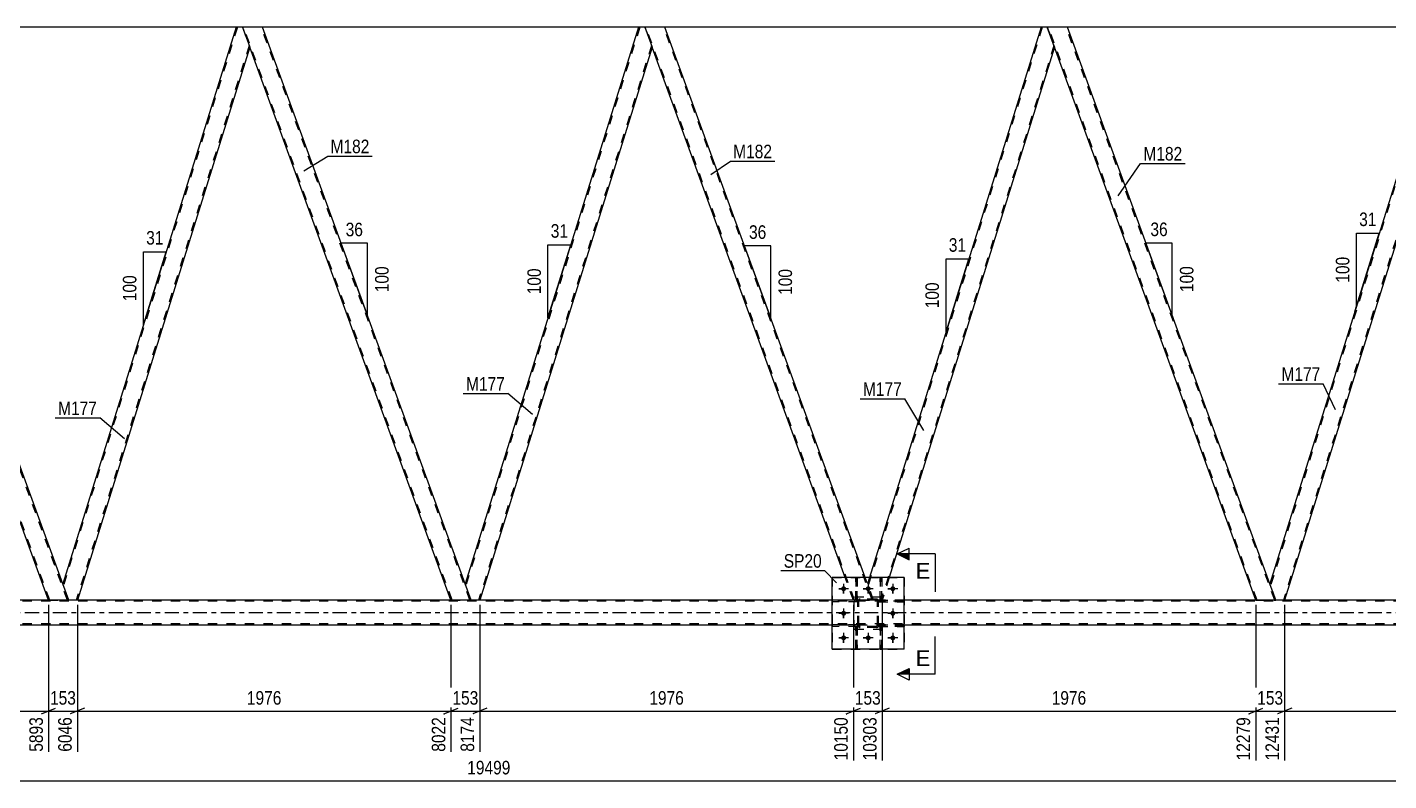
# Model space of a CAD drawing. Header units: millimetres. Extents: x 0 to 841, y 0 to 594.
# Drawn here: x 318.7 to 606.8, y 297.2 to 456.6 of the extents above; entities that cross this region are included whole.
import ezdxf

# ---------------------------------------------------------------- set-up
doc = ezdxf.new("R2010")
doc.units = ezdxf.units.MM
doc.linetypes.add('DXK_LINE_DOT2', pattern=[3.9198, 1.9599, -1.9599])
doc.linetypes.add('DXK_LINE_DOT3', pattern=[5.9187, 2.979, -0.9799, 0.9799, -0.9799])
doc.styles.add('Arial', font='ARIAL.TTF', dxfattribs={"height": 0.2})
doc.styles.add('Arial Narrow', font='ARIALN.TTF', dxfattribs={"height": 0.2})

# ---------------------------------------------------------------- blocks, each defined once
blk = doc.blocks.new('Part-814748436-3124 - 3014')
at = {"color": 2, "linetype": 'Continuous'}
for p, q in [((368.49, 456.64), (364.24, 456.64)), ((411.35, 338.89), (368.49, 456.64)), ((408.36, 335.42), (365.78, 452.39))]:
    blk.add_line(p, q, dxfattribs=at)
at = {"color": 7, "linetype": 'DXK_LINE_DOT2'}
for p, q in [((364.24, 456.64), (365.78, 452.39)), ((408.61, 335.42), (364.49, 456.64)), ((412.36, 335.42), (368.24, 456.64)), ((412.61, 335.42), (411.35, 338.89)), ((408.36, 335.42), (412.61, 335.42))]:
    blk.add_line(p, q, dxfattribs=at)
blk = doc.blocks.new('Part-814748436-3119 - 3014')
at = {"color": 2, "linetype": 'Continuous'}
for p, q in [((362.92, 456.64), (326.22, 338.89)), ((364.24, 456.64), (362.92, 456.64)), ((364.24, 456.64), (365.78, 452.39)), ((365.78, 452.39), (329.32, 335.42)), ((327.48, 335.42), (326.22, 338.89))]:
    blk.add_line(p, q, dxfattribs=at)
at = {"color": 7, "linetype": 'DXK_LINE_DOT2'}
for p, q in [((363.17, 456.64), (326.35, 338.52)), ((365.65, 452.76), (329.07, 335.42)), ((329.32, 335.42), (327.48, 335.42))]:
    blk.add_line(p, q, dxfattribs=at)
blk = doc.blocks.new('Part-814748436-3330 - 3014')
at = {"color": 7, "linetype": 'DXK_LINE_DOT2'}
for p, q in [((504.23, 330.2), (498.83, 330.2)), ((498.83, 330.2), (498.83, 329.88)), ((498.83, 329.88), (504.23, 329.88)), ((499.43, 329.88), (499.43, 330.2)), ((504.23, 329.88), (504.23, 330.2))]:
    blk.add_line(p, q, dxfattribs=at)
blk = doc.blocks.new('Part-814748436-3360 - 3014')
at = {"color": 7, "linetype": 'DXK_LINE_DOT2'}
for p, q in [((494.43, 330.2), (489.03, 330.2)), ((489.03, 330.2), (489.03, 329.88)), ((494.43, 329.88), (489.03, 329.88)), ((493.83, 329.88), (493.83, 330.2)), ((494.43, 329.88), (494.43, 330.2))]:
    blk.add_line(p, q, dxfattribs=at)
blk = doc.blocks.new('Part-814748436-3370 - 3014')
at = {"color": 2, "linetype": 'Continuous'}
for p, q in [((453.63, 456.64), (449.37, 456.64)), ((495.99, 340.24), (453.63, 456.64)), ((491.74, 340.24), (450.92, 452.39))]:
    blk.add_line(p, q, dxfattribs=at)
at = {"color": 7, "linetype": 'DXK_LINE_DOT2'}
for p, q in [((449.37, 456.64), (450.92, 452.39)), ((493.75, 335.42), (449.63, 456.64)), ((497.49, 335.42), (453.37, 456.64)), ((493.49, 335.42), (491.74, 340.24)), ((497.75, 335.42), (495.99, 340.24)), ((497.75, 335.42), (493.49, 335.42))]:
    blk.add_line(p, q, dxfattribs=at)
blk = doc.blocks.new('Part-814748436-3262 - 3014')
at = {"color": 7, "linetype": 'DXK_LINE_DOT2'}
for p, q in [((493.98, 325.04), (493.98, 329.87)), ((493.98, 329.87), (494.3, 329.87)), ((493.98, 329.27), (494.3, 329.27)), ((494.3, 329.87), (494.3, 325.04)), ((494.3, 325.04), (493.98, 325.04))]:
    blk.add_line(p, q, dxfattribs=at)
blk = doc.blocks.new('Part-814748436-3454 - 3014')
at = {"color": 7, "linetype": 'DXK_LINE_DOT2'}
for p, q in [((498.83, 335.08), (498.83, 335.4)), ((498.83, 335.4), (504.23, 335.4)), ((504.23, 335.08), (498.83, 335.08)), ((499.43, 335.08), (499.43, 335.4)), ((504.23, 335.4), (504.23, 335.08))]:
    blk.add_line(p, q, dxfattribs=at)
blk = doc.blocks.new('Part-814748436-3392 - 3014')
at = {"color": 7, "linetype": 'DXK_LINE_DOT2'}
for p, q in [((494.43, 335.16), (494.47, 335.34)), ((494.47, 335.34), (494.43, 335.16)), ((494.43, 330.12), (494.43, 335.16)), ((494.67, 335.16), (494.69, 335.25)), ((494.67, 330.12), (494.67, 335.16)), ((494.69, 335.25), (494.74, 335.33)), ((494.73, 335.6), (494.91, 335.64)), ((494.91, 335.64), (494.73, 335.6)), ((494.74, 335.33), (494.82, 335.38)), ((494.82, 335.38), (494.91, 335.4)), ((498.35, 335.64), (494.91, 335.64)), ((494.91, 335.4), (498.35, 335.4)), ((498.35, 335.64), (498.53, 335.6)), ((498.53, 335.6), (498.35, 335.64)), ((498.35, 335.4), (498.44, 335.38)), ((498.44, 335.38), (498.52, 335.33)), ((498.52, 335.33), (498.57, 335.25)), ((498.57, 335.25), (498.59, 335.16)), ((498.59, 330.12), (498.59, 335.16)), ((498.79, 335.34), (498.83, 335.16)), ((498.83, 335.16), (498.79, 335.34)), ((498.83, 330.12), (498.83, 335.16)), ((494.47, 329.93), (494.43, 330.12)), ((494.43, 330.12), (494.47, 329.93)), ((494.69, 330.03), (494.67, 330.12)), ((494.74, 329.95), (494.69, 330.03)), ((494.91, 329.64), (494.73, 329.67)), ((494.73, 329.67), (494.91, 329.64)), ((494.82, 329.9), (494.74, 329.95)), ((494.91, 329.88), (494.82, 329.9)), ((498.35, 329.88), (494.91, 329.88)), ((498.35, 329.64), (494.91, 329.64)), ((498.44, 329.9), (498.35, 329.88)), ((498.53, 329.67), (498.35, 329.64)), ((498.35, 329.64), (498.53, 329.67)), ((498.52, 329.95), (498.44, 329.9)), ((498.57, 330.03), (498.52, 329.95)), ((498.59, 330.12), (498.57, 330.03)), ((498.83, 330.12), (498.79, 329.93)), ((498.79, 329.93), (498.83, 330.12))]:
    blk.add_line(p, q, dxfattribs=at)
at = {"color": 7, "linetype": 'DXK_LINE_DOT3'}
blk.add_line((496.63, 332.64), (496.63, 332.64), dxfattribs=at)
at = {"color": 7, "linetype": 'DXK_LINE_DOT2'}
for centre, start, end in [((494.91, 335.16), 112.5, 157.5), ((494.91, 335.16), 112.5, 157.5), ((498.35, 335.16), 22.5, 67.5), ((498.35, 335.16), 22.5, 67.5), ((494.91, 330.12), 202.5, 247.5), ((494.91, 330.12), 202.5, 247.5), ((498.35, 330.12), 292.5, 337.5), ((498.35, 330.12), 292.5, 337.5)]:
    blk.add_arc(centre, 0.48, start, end, dxfattribs=at)
blk = doc.blocks.new('Part-814748436-3282 - 3014')
at = {"color": 7, "linetype": 'DXK_LINE_DOT2'}
for p, q in [((499.18, 335.39), (499.18, 340.24)), ((499.18, 340.24), (499.5, 340.24)), ((499.5, 340.24), (499.5, 335.39)), ((499.18, 335.99), (499.5, 335.99)), ((499.5, 335.39), (499.18, 335.39))]:
    blk.add_line(p, q, dxfattribs=at)
blk = doc.blocks.new('Part-814748436-3287 - 3014')
at = {"color": 2, "linetype": 'Continuous'}
for p, q in [((504.23, 340.24), (489.03, 340.24)), ((489.03, 325.04), (489.03, 340.24)), ((504.23, 325.04), (504.23, 340.24)), ((504.23, 325.04), (489.03, 325.04))]:
    blk.add_line(p, q, dxfattribs=at)
blk = doc.blocks.new('Part-814748436-3292 - 3014')
at = {"color": 7, "linetype": 'DXK_LINE_DOT2'}
for p, q in [((774.38, 335.18), (99.23, 335.18)), ((504.23, 335.42), (489.03, 335.42)), ((774.38, 330.38), (99.23, 330.38)), ((504.23, 330.14), (489.03, 330.14))]:
    blk.add_line(p, q, dxfattribs=at)
at = {"color": 2, "linetype": 'Continuous'}
for p, q in [((489.03, 335.42), (248.83, 335.42)), ((659.3, 335.42), (504.23, 335.42)), ((489.03, 330.14), (248.83, 330.14)), ((659.3, 330.14), (504.23, 330.14))]:
    blk.add_line(p, q, dxfattribs=at)
at = {"color": 7, "linetype": 'DXK_LINE_DOT3'}
blk.add_line((99.23, 332.78), (774.38, 332.78), dxfattribs=at)
blk = doc.blocks.new('Part-814748436-3302 - 3014')
at = {"color": 2, "linetype": 'Continuous'}
for p, q in [((538.76, 456.64), (534.5, 456.64)), ((581.62, 338.89), (538.76, 456.64)), ((578.62, 335.42), (536.05, 452.39))]:
    blk.add_line(p, q, dxfattribs=at)
at = {"color": 7, "linetype": 'DXK_LINE_DOT2'}
for p, q in [((534.5, 456.64), (536.05, 452.39)), ((578.88, 335.42), (534.76, 456.64)), ((582.63, 335.42), (538.51, 456.64)), ((582.88, 335.42), (581.62, 338.89)), ((578.62, 335.42), (582.88, 335.42))]:
    blk.add_line(p, q, dxfattribs=at)
blk = doc.blocks.new('Part-814748436-3307 - 3014')
at = {"color": 7, "linetype": 'DXK_LINE_DOT2'}
for p, q in [((533.44, 456.64), (496.62, 338.52)), ((535.92, 452.76), (499.34, 335.42)), ((496.9, 340.24), (496.48, 338.89)), ((501.09, 340.24), (499.59, 335.42)), ((497.75, 335.42), (496.48, 338.89)), ((499.59, 335.42), (497.75, 335.42))]:
    blk.add_line(p, q, dxfattribs=at)
at = {"color": 2, "linetype": 'Continuous'}
for p, q in [((533.19, 456.64), (496.9, 340.24)), ((534.5, 456.64), (533.19, 456.64)), ((536.05, 452.39), (534.5, 456.64)), ((536.05, 452.39), (501.09, 340.24))]:
    blk.add_line(p, q, dxfattribs=at)
blk = doc.blocks.new('Part-814748436-3323 - 3014')
at = {"color": 2, "linetype": 'Continuous'}
for p, q in [((362.92, 456.64), (283.36, 456.64)), ((448.05, 456.64), (368.49, 456.64)), ((533.19, 456.64), (453.63, 456.64)), ((618.32, 456.64), (538.76, 456.64))]:
    blk.add_line(p, q, dxfattribs=at)
at = {"color": 7, "linetype": 'DXK_LINE_DOT2'}
for p, q in [((368.49, 456.64), (362.92, 456.64)), ((453.63, 456.64), (448.05, 456.64)), ((538.76, 456.64), (533.19, 456.64))]:
    blk.add_line(p, q, dxfattribs=at)
blk = doc.blocks.new('Part-814748436-3327 - 3014')
at = {"color": 7, "linetype": 'DXK_LINE_DOT2'}
for p, q in [((494.43, 335.4), (489.03, 335.4)), ((489.03, 335.4), (489.03, 335.08)), ((494.43, 335.08), (489.03, 335.08)), ((493.83, 335.08), (493.83, 335.4)), ((494.43, 335.08), (494.43, 335.4))]:
    blk.add_line(p, q, dxfattribs=at)
blk = doc.blocks.new('Part-814748436-3333 - 3014')
at = {"color": 7, "linetype": 'DXK_LINE_DOT2'}
for p, q in [((504.23, 335.4), (498.83, 335.4)), ((498.83, 335.4), (498.83, 335.08)), ((498.83, 335.08), (504.23, 335.08)), ((499.43, 335.08), (499.43, 335.4)), ((504.23, 335.08), (504.23, 335.4))]:
    blk.add_line(p, q, dxfattribs=at)
blk = doc.blocks.new('Part-814748436-3365 - 3014')
at = {"color": 2, "linetype": 'Continuous'}
for p, q in [((448.05, 456.64), (411.35, 338.89)), ((449.37, 456.64), (448.05, 456.64)), ((449.37, 456.64), (450.92, 452.39)), ((450.92, 452.39), (414.46, 335.42)), ((412.61, 335.42), (411.35, 338.89))]:
    blk.add_line(p, q, dxfattribs=at)
at = {"color": 7, "linetype": 'DXK_LINE_DOT2'}
for p, q in [((448.3, 456.64), (411.49, 338.52)), ((450.78, 452.76), (414.21, 335.42)), ((414.46, 335.42), (412.61, 335.42))]:
    blk.add_line(p, q, dxfattribs=at)
blk = doc.blocks.new('Part-814748436-3375 - 3014')
at = {"color": 2, "linetype": 'Continuous'}
for p, q in [((618.32, 456.64), (581.62, 338.89)), ((619.64, 456.64), (618.32, 456.64)), ((619.64, 456.64), (621.19, 452.39)), ((621.19, 452.39), (584.73, 335.42)), ((582.88, 335.42), (581.62, 338.89))]:
    blk.add_line(p, q, dxfattribs=at)
at = {"color": 7, "linetype": 'DXK_LINE_DOT2'}
for p, q in [((618.57, 456.64), (581.75, 338.52)), ((621.05, 452.76), (584.47, 335.42)), ((584.73, 335.42), (582.88, 335.42))]:
    blk.add_line(p, q, dxfattribs=at)
blk = doc.blocks.new('Part-814748436-3385 - 3014')
at = {"color": 2, "linetype": 'Continuous'}
for p, q in [((283.36, 456.64), (279.1, 456.64)), ((326.22, 338.89), (283.36, 456.64)), ((323.22, 335.42), (280.65, 452.39))]:
    blk.add_line(p, q, dxfattribs=at)
at = {"color": 7, "linetype": 'DXK_LINE_DOT2'}
for p, q in [((279.1, 456.64), (280.65, 452.39)), ((323.48, 335.42), (279.36, 456.64)), ((327.22, 335.42), (283.1, 456.64)), ((327.48, 335.42), (326.22, 338.89)), ((323.22, 335.42), (327.48, 335.42))]:
    blk.add_line(p, q, dxfattribs=at)
blk = doc.blocks.new('Part-814748436-3391 - 3014')
at = {"color": 7, "linetype": 'DXK_LINE_DOT2'}
for p, q in [((499.63, 336.04), (493.63, 336.04)), ((493.63, 329.24), (493.63, 336.04)), ((499.63, 329.24), (499.63, 336.04)), ((499.63, 329.24), (493.63, 329.24))]:
    blk.add_line(p, q, dxfattribs=at)
blk = doc.blocks.new('Part-814748436-3398 - 3014')
at = {"color": 7, "linetype": 'DXK_LINE_DOT2'}
for p, q in [((499.18, 325.04), (499.18, 329.87)), ((499.18, 329.87), (499.5, 329.87)), ((499.18, 329.27), (499.5, 329.27)), ((499.5, 329.87), (499.5, 325.04)), ((499.5, 325.04), (499.18, 325.04))]:
    blk.add_line(p, q, dxfattribs=at)
blk = doc.blocks.new('Bolt-814748436-3402 - 3014')
at = {"color": 1, "linetype": 'Continuous'}
for p, q in [((490.39, 337.84), (491.08, 337.84)), ((491.43, 338.88), (491.43, 338.19)), ((491.43, 336.8), (491.43, 337.49)), ((492.47, 337.84), (491.78, 337.84)), ((495.59, 337.84), (496.28, 337.84)), ((496.63, 338.88), (496.63, 338.19)), ((496.63, 336.8), (496.63, 337.49)), ((497.67, 337.84), (496.98, 337.84)), ((500.79, 337.84), (501.48, 337.84)), ((501.83, 338.88), (501.83, 338.19)), ((501.83, 336.8), (501.83, 337.49)), ((502.87, 337.84), (502.18, 337.84)), ((490.39, 332.64), (491.08, 332.64)), ((491.43, 333.68), (491.43, 332.99)), ((491.43, 331.6), (491.43, 332.29)), ((492.47, 332.64), (491.78, 332.64)), ((500.79, 332.64), (501.48, 332.64)), ((501.83, 333.68), (501.83, 332.99)), ((501.83, 331.6), (501.83, 332.29)), ((502.87, 332.64), (502.18, 332.64)), ((491.43, 328.48), (491.43, 327.79)), ((496.63, 328.48), (496.63, 327.79)), ((501.83, 328.48), (501.83, 327.79)), ((490.39, 327.44), (491.08, 327.44)), ((491.43, 326.4), (491.43, 327.09)), ((492.47, 327.44), (491.78, 327.44)), ((495.59, 327.44), (496.28, 327.44)), ((496.63, 326.4), (496.63, 327.09)), ((497.67, 327.44), (496.98, 327.44)), ((500.79, 327.44), (501.48, 327.44)), ((501.83, 326.4), (501.83, 327.09)), ((502.87, 327.44), (502.18, 327.44))]:
    blk.add_line(p, q, dxfattribs=at)
blk = doc.blocks.new('Part-814748436-3409 - 3014')
at = {"color": 7, "linetype": 'DXK_LINE_DOT2'}
for p, q in [((494.3, 329.87), (493.98, 329.87)), ((493.98, 329.87), (493.98, 325.04)), ((493.98, 329.27), (494.3, 329.27)), ((494.3, 325.04), (494.3, 329.87)), ((493.98, 325.04), (494.3, 325.04))]:
    blk.add_line(p, q, dxfattribs=at)
blk = doc.blocks.new('Part-814748436-3419 - 3014')
at = {"color": 7, "linetype": 'DXK_LINE_DOT2'}
for p, q in [((489.03, 340.24), (504.23, 340.24)), ((489.03, 340.24), (489.03, 325.04)), ((504.23, 340.24), (504.23, 325.04)), ((489.03, 325.04), (504.23, 325.04))]:
    blk.add_line(p, q, dxfattribs=at)
blk = doc.blocks.new('Part-814748436-3451 - 3014')
at = {"color": 2, "linetype": 'Continuous'}
blk.add_line((494.3, 340.24), (493.98, 340.24), dxfattribs=at)
at = {"color": 7, "linetype": 'DXK_LINE_DOT2'}
for p, q in [((493.98, 340.24), (493.98, 335.39)), ((494.3, 335.39), (494.3, 340.24)), ((493.98, 335.99), (494.3, 335.99)), ((493.98, 335.39), (494.3, 335.39))]:
    blk.add_line(p, q, dxfattribs=at)
blk = doc.blocks.new('Part-814748436-3458 - 3014')
at = {"color": 7, "linetype": 'DXK_LINE_DOT2'}
for p, q in [((499.5, 329.87), (499.18, 329.87)), ((499.18, 329.87), (499.18, 325.04)), ((499.18, 329.27), (499.5, 329.27)), ((499.5, 325.04), (499.5, 329.87)), ((499.18, 325.04), (499.5, 325.04))]:
    blk.add_line(p, q, dxfattribs=at)
blk = doc.blocks.new('Bolt-814748436-3467 - 3014')
at = {"linetype": 'Continuous'}
for points in [[(491.95, 337.84, -1), (490.91, 337.84, -1)], [(497.15, 337.84, -1), (496.11, 337.84, -1)], [(502.35, 337.84, -1), (501.31, 337.84, -1)], [(491.95, 332.64, -1), (490.91, 332.64, -1)], [(502.35, 332.64, -1), (501.31, 332.64, -1)], [(491.95, 327.44, -1), (490.91, 327.44, -1)], [(497.15, 327.44, -1), (496.11, 327.44, -1)], [(502.35, 327.44, -1), (501.31, 327.44, -1)]]:
    blk.add_hatch(color=1, dxfattribs=at).paths.add_polyline_path(points)
at = {"color": 1, "linetype": 'Continuous'}
for p, q in [((492.47, 337.84), (490.39, 337.84)), ((491.43, 338.88), (491.43, 336.8)), ((497.67, 337.84), (495.59, 337.84)), ((496.63, 338.88), (496.63, 336.8)), ((502.87, 337.84), (500.79, 337.84)), ((501.83, 338.88), (501.83, 336.8)), ((492.47, 332.64), (490.39, 332.64)), ((491.43, 333.68), (491.43, 331.6)), ((502.87, 332.64), (500.79, 332.64)), ((501.83, 333.68), (501.83, 331.6)), ((491.43, 328.48), (491.43, 326.4)), ((496.63, 328.48), (496.63, 326.4)), ((501.83, 328.48), (501.83, 326.4)), ((492.47, 327.44), (490.39, 327.44)), ((497.67, 327.44), (495.59, 327.44)), ((502.87, 327.44), (500.79, 327.44))]:
    blk.add_line(p, q, dxfattribs=at)
blk = doc.blocks.new('Part-814748436-3470 - 3014')
at = {"color": 7, "linetype": 'DXK_LINE_DOT2'}
for p, q in [((493.98, 335.39), (493.98, 340.24)), ((493.98, 340.24), (494.3, 340.24)), ((494.3, 340.24), (494.3, 335.39)), ((493.98, 335.99), (494.3, 335.99)), ((494.3, 335.39), (493.98, 335.39))]:
    blk.add_line(p, q, dxfattribs=at)
blk = doc.blocks.new('Part-814748436-3478 - 3014')
at = {"color": 2, "linetype": 'Continuous'}
blk.add_line((499.5, 340.24), (499.18, 340.24), dxfattribs=at)
at = {"color": 7, "linetype": 'DXK_LINE_DOT2'}
for p, q in [((499.18, 340.24), (499.18, 335.39)), ((499.5, 335.39), (499.5, 340.24)), ((499.18, 335.99), (499.5, 335.99)), ((499.18, 335.39), (499.5, 335.39))]:
    blk.add_line(p, q, dxfattribs=at)
blk = doc.blocks.new('Part-814748436-3479 - 3014')
at = {"color": 7, "linetype": 'DXK_LINE_DOT2'}
for p, q in [((494.43, 330.2), (489.03, 330.2)), ((489.03, 329.88), (489.03, 330.2)), ((494.43, 329.88), (489.03, 329.88)), ((493.83, 329.88), (493.83, 330.2)), ((494.43, 330.2), (494.43, 329.88))]:
    blk.add_line(p, q, dxfattribs=at)
blk = doc.blocks.new('Part-814748436-3480 - 3014')
at = {"color": 7, "linetype": 'DXK_LINE_DOT2'}
for p, q in [((494.43, 335.4), (489.03, 335.4)), ((489.03, 335.08), (489.03, 335.4)), ((494.43, 335.08), (489.03, 335.08)), ((493.83, 335.08), (493.83, 335.4)), ((494.43, 335.4), (494.43, 335.08))]:
    blk.add_line(p, q, dxfattribs=at)
blk = doc.blocks.new('Part-814748436-3481 - 3014')
at = {"color": 7, "linetype": 'DXK_LINE_DOT2'}
for p, q in [((498.83, 329.88), (498.83, 330.2)), ((498.83, 330.2), (504.23, 330.2)), ((504.23, 329.88), (498.83, 329.88)), ((499.43, 329.88), (499.43, 330.2)), ((504.23, 330.2), (504.23, 329.88))]:
    blk.add_line(p, q, dxfattribs=at)
blk = doc.blocks.new('Part-814748436-3482 - 3014')
at = {"color": 7, "linetype": 'DXK_LINE_DOT2'}
for p, q in [((494.43, 335.16), (494.47, 335.34)), ((494.47, 335.34), (494.43, 335.16)), ((494.43, 330.12), (494.43, 335.16)), ((494.67, 335.16), (494.69, 335.25)), ((494.67, 330.12), (494.67, 335.16)), ((494.69, 335.25), (494.74, 335.33)), ((494.73, 335.6), (494.91, 335.64)), ((494.91, 335.64), (494.73, 335.6)), ((494.74, 335.33), (494.82, 335.38)), ((494.82, 335.38), (494.91, 335.4)), ((498.35, 335.64), (494.91, 335.64)), ((494.91, 335.4), (498.35, 335.4)), ((498.35, 335.64), (498.53, 335.6)), ((498.53, 335.6), (498.35, 335.64)), ((498.35, 335.4), (498.44, 335.38)), ((498.44, 335.38), (498.52, 335.33)), ((498.52, 335.33), (498.57, 335.25)), ((498.57, 335.25), (498.59, 335.16)), ((498.59, 330.12), (498.59, 335.16)), ((498.79, 335.34), (498.83, 335.16)), ((498.83, 335.16), (498.79, 335.34)), ((498.83, 330.12), (498.83, 335.16)), ((494.47, 329.93), (494.43, 330.12)), ((494.43, 330.12), (494.47, 329.93)), ((494.69, 330.03), (494.67, 330.12)), ((494.74, 329.95), (494.69, 330.03)), ((494.91, 329.64), (494.73, 329.67)), ((494.73, 329.67), (494.91, 329.64)), ((494.82, 329.9), (494.74, 329.95)), ((494.91, 329.88), (494.82, 329.9)), ((498.35, 329.88), (494.91, 329.88)), ((498.35, 329.64), (494.91, 329.64)), ((498.44, 329.9), (498.35, 329.88)), ((498.53, 329.67), (498.35, 329.64)), ((498.35, 329.64), (498.53, 329.67)), ((498.52, 329.95), (498.44, 329.9)), ((498.57, 330.03), (498.52, 329.95)), ((498.59, 330.12), (498.57, 330.03)), ((498.83, 330.12), (498.79, 329.93)), ((498.79, 329.93), (498.83, 330.12))]:
    blk.add_line(p, q, dxfattribs=at)
at = {"color": 7, "linetype": 'DXK_LINE_DOT3'}
blk.add_line((496.63, 332.64), (496.63, 332.64), dxfattribs=at)
at = {"color": 7, "linetype": 'DXK_LINE_DOT2'}
for centre, start, end in [((494.91, 335.16), 112.5, 157.5), ((494.91, 335.16), 112.5, 157.5), ((498.35, 335.16), 22.5, 67.5), ((498.35, 335.16), 22.5, 67.5), ((494.91, 330.12), 202.5, 247.5), ((494.91, 330.12), 202.5, 247.5), ((498.35, 330.12), 292.5, 337.5), ((498.35, 330.12), 292.5, 337.5)]:
    blk.add_arc(centre, 0.48, start, end, dxfattribs=at)
blk = doc.blocks.new('Part-814748436-3486 - 3014')
at = {"color": 7, "linetype": 'DXK_LINE_DOT2'}
for p, q in [((499.63, 336.04), (493.63, 336.04)), ((493.63, 329.24), (493.63, 336.04)), ((499.63, 329.24), (499.63, 336.04)), ((499.63, 329.24), (493.63, 329.24))]:
    blk.add_line(p, q, dxfattribs=at)
blk = doc.blocks.new('StraightDimension-814748436-4026 - 3014')
at = {"color": 7, "linetype": 'Continuous'}
blk.add_line((47.5, 297.21), (785.24, 297.21), dxfattribs=at)
at = {"color": 0}
blk.add_wipeout([(421.54, 297.96), (421.54, 302.16), (411.2, 302.16), (411.2, 297.96)], dxfattribs=at)
at = {"color": 3, "style": 'Arial Narrow'}
blk.add_text('19499', height=2.863, dxfattribs=at).set_placement((411.8, 298.56))
blk = doc.blocks.new('StraightDimension-814748436-3758 - 3014')
at = {"color": 7, "linetype": 'Continuous'}
for p, q in [((323.22, 334.42), (323.22, 303.35)), ((329.32, 334.42), (329.32, 303.35)), ((321.72, 311.36), (324.72, 312.56)), ((323.22, 311.96), (329.32, 311.96)), ((330.82, 312.56), (327.82, 311.36))]:
    blk.add_line(p, q, dxfattribs=at)
at = {"color": 0}
blk.add_wipeout([(329.61, 312.71), (329.61, 316.91), (322.93, 316.91), (322.93, 312.71)], dxfattribs=at)
at = {"color": 0, "linetype": 'Continuous'}
blk.add_wipeout([(328.72, 311.26), (324.52, 311.26), (324.52, 302.75), (328.72, 302.75)], dxfattribs=at)
at = {"color": 3, "style": 'Arial Narrow'}
blk.add_text('153', height=2.863, dxfattribs=at).set_placement((323.53, 313.31))
at = {"color": 3, "linetype": 'Continuous', "style": 'Arial Narrow'}
blk.add_text('6046', height=2.863, rotation=90.0002, dxfattribs=at).set_placement((328.12, 303.35))
blk = doc.blocks.new('AngleDimension-814748436-17235 - 3014')
at = {"color": 7, "linetype": 'Continuous'}
for p, q in [((474.06, 400.51), (470.47, 410.37)), ((476.01, 410.37), (470.47, 410.37)), ((476.01, 395.14), (470.47, 410.37)), ((476.01, 395.14), (476.01, 410.37))]:
    blk.add_line(p, q, dxfattribs=at)
at = {"color": 0}
for points in [[(475.67, 411.27), (475.67, 415.47), (470.81, 415.47), (470.81, 411.27)], [(481.11, 406.1), (476.91, 406.1), (476.91, 399.41), (481.11, 399.41)]]:
    blk.add_wipeout(points, dxfattribs=at)
at = {"color": 3, "style": 'Arial Narrow'}
blk.add_text('36', height=2.863, dxfattribs=at).set_placement((471.41, 411.87))
blk.add_text('100', height=2.863, rotation=90.0002, dxfattribs=at).set_placement((480.51, 400.01))
blk = doc.blocks.new('AngleDimension-814748436-3542 - 3014')
at = {"color": 7, "linetype": 'Continuous'}
for p, q in [((599.92, 413.07), (604.74, 413.07)), ((599.92, 397.6), (604.74, 413.07)), ((599.92, 397.6), (599.92, 413.07)), ((599.57, 396.49), (599.92, 397.6))]:
    blk.add_line(p, q, dxfattribs=at)
at = {"color": 0}
for points in [[(604.76, 413.97), (604.76, 418.17), (599.9, 418.17), (599.9, 413.97)], [(599.02, 408.68), (594.82, 408.68), (594.82, 401.99), (599.02, 401.99)]]:
    blk.add_wipeout(points, dxfattribs=at)
at = {"color": 3, "style": 'Arial Narrow'}
blk.add_text('31', height=2.863, dxfattribs=at).set_placement((600.5, 414.57))
blk.add_text('100', height=2.863, rotation=90.0002, dxfattribs=at).set_placement((598.42, 402.59))
blk = doc.blocks.new('AngleDimension-814748436-3556 - 3014')
at = {"color": 7, "linetype": 'Continuous'}
for p, q in [((513.09, 407.64), (517.91, 407.64)), ((513.09, 392.18), (517.91, 407.64)), ((513.09, 392.18), (513.09, 407.64)), ((515.17, 398.85), (517.91, 407.64))]:
    blk.add_line(p, q, dxfattribs=at)
at = {"color": 0}
for points in [[(517.93, 408.54), (517.93, 412.74), (513.07, 412.74), (513.07, 408.54)], [(512.19, 403.25), (507.99, 403.25), (507.99, 396.57), (512.19, 396.57)]]:
    blk.add_wipeout(points, dxfattribs=at)
at = {"color": 3, "style": 'Arial Narrow'}
blk.add_text('31', height=2.863, dxfattribs=at).set_placement((513.67, 409.14))
blk.add_text('100', height=2.863, rotation=90.0002, dxfattribs=at).set_placement((511.59, 397.17))
blk = doc.blocks.new('AngleDimension-814748436-3570 - 3014')
at = {"color": 7, "linetype": 'Continuous'}
for p, q in [((428.88, 410.61), (433.7, 410.61)), ((428.88, 395.14), (433.7, 410.61)), ((428.88, 395.14), (428.88, 410.61)), ((429.39, 396.77), (433.7, 410.61))]:
    blk.add_line(p, q, dxfattribs=at)
at = {"color": 0}
for points in [[(433.72, 411.51), (433.72, 415.71), (428.86, 415.71), (428.86, 411.51)], [(427.98, 406.22), (423.78, 406.22), (423.78, 399.53), (427.98, 399.53)]]:
    blk.add_wipeout(points, dxfattribs=at)
at = {"color": 3, "style": 'Arial Narrow'}
blk.add_text('31', height=2.863, dxfattribs=at).set_placement((429.46, 412.11))
blk.add_text('100', height=2.863, rotation=90.0002, dxfattribs=at).set_placement((427.38, 400.13))
blk = doc.blocks.new('StraightDimension-814748436-3739 - 3014')
at = {"color": 7, "linetype": 'Continuous'}
for p, q in [((244.19, 334.42), (244.19, 303.35)), ((323.22, 334.42), (323.22, 303.35)), ((245.69, 312.56), (242.69, 311.36)), ((244.19, 311.96), (323.22, 311.96)), ((321.72, 311.36), (324.72, 312.56))]:
    blk.add_line(p, q, dxfattribs=at)
at = {"color": 0}
blk.add_wipeout([(287.96, 312.71), (287.96, 316.91), (279.45, 316.91), (279.45, 312.71)], dxfattribs=at)
at = {"color": 0, "linetype": 'Continuous'}
blk.add_wipeout([(322.62, 311.26), (318.42, 311.26), (318.42, 302.75), (322.62, 302.75)], dxfattribs=at)
at = {"color": 3, "style": 'Arial Narrow'}
blk.add_text('1976', height=2.863, dxfattribs=at).set_placement((280.05, 313.31))
at = {"color": 3, "linetype": 'Continuous', "style": 'Arial Narrow'}
blk.add_text('5893', height=2.863, rotation=90.0002, dxfattribs=at).set_placement((322.02, 303.35))
blk = doc.blocks.new('StraightDimension-814748436-3777 - 3014')
at = {"color": 7, "linetype": 'Continuous'}
for p, q in [((329.32, 334.42), (329.32, 303.35)), ((408.36, 334.42), (408.36, 303.35)), ((330.82, 312.56), (327.82, 311.36)), ((329.32, 311.96), (408.36, 311.96)), ((406.86, 311.36), (409.86, 312.56))]:
    blk.add_line(p, q, dxfattribs=at)
at = {"color": 0}
blk.add_wipeout([(373.1, 312.71), (373.1, 316.91), (364.58, 316.91), (364.58, 312.71)], dxfattribs=at)
at = {"color": 0, "linetype": 'Continuous'}
blk.add_wipeout([(407.76, 311.26), (403.56, 311.26), (403.56, 302.75), (407.76, 302.75)], dxfattribs=at)
at = {"color": 3, "style": 'Arial Narrow'}
blk.add_text('1976', height=2.863, dxfattribs=at).set_placement((365.18, 313.31))
at = {"color": 3, "linetype": 'Continuous', "style": 'Arial Narrow'}
blk.add_text('8022', height=2.863, rotation=90.0002, dxfattribs=at).set_placement((407.16, 303.35))
blk = doc.blocks.new('StraightDimension-814748436-3801 - 3014')
at = {"color": 7, "linetype": 'Continuous'}
for p, q in [((408.36, 334.42), (408.36, 303.35)), ((414.46, 334.42), (414.46, 303.35)), ((406.86, 311.36), (409.86, 312.56)), ((408.36, 311.96), (414.46, 311.96)), ((415.96, 312.56), (412.96, 311.36))]:
    blk.add_line(p, q, dxfattribs=at)
at = {"color": 0}
blk.add_wipeout([(414.75, 312.71), (414.75, 316.91), (408.06, 316.91), (408.06, 312.71)], dxfattribs=at)
at = {"color": 0, "linetype": 'Continuous'}
blk.add_wipeout([(413.86, 311.26), (409.66, 311.26), (409.66, 302.75), (413.86, 302.75)], dxfattribs=at)
at = {"color": 3, "style": 'Arial Narrow'}
blk.add_text('153', height=2.863, dxfattribs=at).set_placement((408.66, 313.31))
at = {"color": 3, "linetype": 'Continuous', "style": 'Arial Narrow'}
blk.add_text('8174', height=2.863, rotation=90.0002, dxfattribs=at).set_placement((413.26, 303.35))
blk = doc.blocks.new('StraightDimension-814748436-3825 - 3014')
at = {"color": 7, "linetype": 'Continuous'}
for p, q in [((414.46, 334.42), (414.46, 303.35)), ((493.49, 334.42), (493.49, 301.52)), ((415.96, 312.56), (412.96, 311.36)), ((414.46, 311.96), (493.49, 311.96)), ((491.99, 311.36), (494.99, 312.56))]:
    blk.add_line(p, q, dxfattribs=at)
at = {"color": 0}
blk.add_wipeout([(458.23, 312.71), (458.23, 316.91), (449.72, 316.91), (449.72, 312.71)], dxfattribs=at)
at = {"color": 0, "linetype": 'Continuous'}
blk.add_wipeout([(492.89, 311.26), (488.69, 311.26), (488.69, 300.92), (492.89, 300.92)], dxfattribs=at)
at = {"color": 3, "style": 'Arial Narrow'}
blk.add_text('1976', height=2.863, dxfattribs=at).set_placement((450.32, 313.31))
at = {"color": 3, "linetype": 'Continuous', "style": 'Arial Narrow'}
blk.add_text('10150', height=2.863, rotation=90.0002, dxfattribs=at).set_placement((492.29, 301.52))
blk = doc.blocks.new('StraightDimension-814748436-3844 - 3014')
at = {"color": 7, "linetype": 'Continuous'}
for p, q in [((493.49, 334.42), (493.49, 301.52)), ((499.59, 334.42), (499.59, 301.52)), ((491.99, 311.36), (494.99, 312.56)), ((493.49, 311.96), (499.59, 311.96)), ((501.09, 312.56), (498.09, 311.36))]:
    blk.add_line(p, q, dxfattribs=at)
at = {"color": 0}
blk.add_wipeout([(499.88, 312.71), (499.88, 316.91), (493.2, 316.91), (493.2, 312.71)], dxfattribs=at)
at = {"color": 0, "linetype": 'Continuous'}
blk.add_wipeout([(498.99, 311.26), (494.79, 311.26), (494.79, 300.92), (498.99, 300.92)], dxfattribs=at)
at = {"color": 3, "style": 'Arial Narrow'}
blk.add_text('153', height=2.863, dxfattribs=at).set_placement((493.8, 313.31))
at = {"color": 3, "linetype": 'Continuous', "style": 'Arial Narrow'}
blk.add_text('10303', height=2.863, rotation=90.0002, dxfattribs=at).set_placement((498.39, 301.52))
blk = doc.blocks.new('StraightDimension-814748436-3863 - 3014')
at = {"color": 7, "linetype": 'Continuous'}
for p, q in [((499.59, 334.42), (499.59, 301.52)), ((578.62, 334.42), (578.62, 301.52)), ((501.09, 312.56), (498.09, 311.36)), ((499.59, 311.96), (578.62, 311.96)), ((577.12, 311.36), (580.12, 312.56))]:
    blk.add_line(p, q, dxfattribs=at)
at = {"color": 0}
blk.add_wipeout([(543.36, 312.71), (543.36, 316.91), (534.85, 316.91), (534.85, 312.71)], dxfattribs=at)
at = {"color": 0, "linetype": 'Continuous'}
blk.add_wipeout([(578.02, 311.26), (573.82, 311.26), (573.82, 300.92), (578.02, 300.92)], dxfattribs=at)
at = {"color": 3, "style": 'Arial Narrow'}
blk.add_text('1976', height=2.863, dxfattribs=at).set_placement((535.45, 313.31))
at = {"color": 3, "linetype": 'Continuous', "style": 'Arial Narrow'}
blk.add_text('12279', height=2.863, rotation=90.0002, dxfattribs=at).set_placement((577.42, 301.52))
blk = doc.blocks.new('StraightDimension-814748436-3882 - 3014')
at = {"color": 7, "linetype": 'Continuous'}
for p, q in [((578.62, 334.42), (578.62, 301.52)), ((584.73, 334.42), (584.73, 301.52)), ((577.12, 311.36), (580.12, 312.56)), ((578.62, 311.96), (584.73, 311.96)), ((586.23, 312.56), (583.23, 311.36))]:
    blk.add_line(p, q, dxfattribs=at)
at = {"color": 0}
blk.add_wipeout([(585.02, 312.71), (585.02, 316.91), (578.33, 316.91), (578.33, 312.71)], dxfattribs=at)
at = {"color": 0, "linetype": 'Continuous'}
blk.add_wipeout([(584.13, 311.26), (579.93, 311.26), (579.93, 300.92), (584.13, 300.92)], dxfattribs=at)
at = {"color": 3, "style": 'Arial Narrow'}
blk.add_text('153', height=2.863, dxfattribs=at).set_placement((578.93, 313.31))
at = {"color": 3, "linetype": 'Continuous', "style": 'Arial Narrow'}
blk.add_text('12431', height=2.863, rotation=90.0002, dxfattribs=at).set_placement((583.53, 301.52))
blk = doc.blocks.new('StraightDimension-814748436-3901 - 3014')
at = {"color": 7, "linetype": 'Continuous'}
for p, q in [((584.73, 334.42), (584.73, 301.52)), ((663.76, 334.42), (663.76, 301.52)), ((586.23, 312.56), (583.23, 311.36)), ((584.73, 311.96), (663.76, 311.96)), ((662.26, 311.36), (665.26, 312.56))]:
    blk.add_line(p, q, dxfattribs=at)
at = {"color": 0}
blk.add_wipeout([(628.5, 312.71), (628.5, 316.91), (619.99, 316.91), (619.99, 312.71)], dxfattribs=at)
at = {"color": 0, "linetype": 'Continuous'}
blk.add_wipeout([(663.16, 311.26), (658.96, 311.26), (658.96, 300.92), (663.16, 300.92)], dxfattribs=at)
at = {"color": 3, "style": 'Arial Narrow'}
blk.add_text('1976', height=2.863, dxfattribs=at).set_placement((620.59, 313.31))
at = {"color": 3, "linetype": 'Continuous', "style": 'Arial Narrow'}
blk.add_text('14407', height=2.863, rotation=90.0002, dxfattribs=at).set_placement((662.56, 301.52))
blk = doc.blocks.new('AngleDimension-814748436-4635 - 3014')
at = {"color": 7, "linetype": 'Continuous'}
for p, q in [((343.3, 409.15), (348.12, 409.15)), ((343.3, 393.69), (348.12, 409.15)), ((343.3, 393.69), (343.3, 409.15)), ((345.06, 399.34), (348.12, 409.15))]:
    blk.add_line(p, q, dxfattribs=at)
at = {"color": 0}
for points in [[(348.13, 410.05), (348.13, 414.25), (343.28, 414.25), (343.28, 410.05)], [(342.4, 404.76), (338.2, 404.76), (338.2, 398.08), (342.4, 398.08)]]:
    blk.add_wipeout(points, dxfattribs=at)
at = {"color": 3, "style": 'Arial Narrow'}
blk.add_text('31', height=2.863, dxfattribs=at).set_placement((343.88, 410.65))
blk.add_text('100', height=2.863, rotation=90.0002, dxfattribs=at).set_placement((341.8, 398.68))
blk = doc.blocks.new('AngleDimension-814748436-17221 - 3014')
at = {"color": 7, "linetype": 'Continuous'}
for p, q in [((389.87, 397.9), (385.13, 410.92)), ((390.67, 410.92), (385.13, 410.92)), ((390.67, 395.7), (385.13, 410.92)), ((390.67, 395.7), (390.67, 410.92))]:
    blk.add_line(p, q, dxfattribs=at)
at = {"color": 0}
for points in [[(390.33, 411.82), (390.33, 416.02), (385.48, 416.02), (385.48, 411.82)], [(395.77, 406.65), (391.57, 406.65), (391.57, 399.97), (395.77, 399.97)]]:
    blk.add_wipeout(points, dxfattribs=at)
at = {"color": 3, "style": 'Arial Narrow'}
blk.add_text('36', height=2.863, dxfattribs=at).set_placement((386.08, 412.42))
blk.add_text('100', height=2.863, rotation=90.0002, dxfattribs=at).set_placement((395.17, 400.57))
blk = doc.blocks.new('AngleDimension-814748436-17249 - 3014')
at = {"color": 7, "linetype": 'Continuous'}
for p, q in [((560.93, 410.95), (555.39, 410.95)), ((560.93, 395.73), (555.39, 410.95)), ((560.93, 395.73), (560.93, 410.95)), ((561.04, 395.44), (560.93, 395.73))]:
    blk.add_line(p, q, dxfattribs=at)
at = {"color": 0}
for points in [[(560.59, 411.85), (560.59, 416.05), (555.73, 416.05), (555.73, 411.85)], [(566.03, 406.68), (561.83, 406.68), (561.83, 400), (566.03, 400)]]:
    blk.add_wipeout(points, dxfattribs=at)
at = {"color": 3, "style": 'Arial Narrow'}
blk.add_text('36', height=2.863, dxfattribs=at).set_placement((556.33, 412.45))
blk.add_text('100', height=2.863, rotation=90.0002, dxfattribs=at).set_placement((565.43, 400.6))
blk = doc.blocks.new('Mark-814748436-3115 - 3014')
at = {"color": 0}
blk.add_wipeout([(333.47, 374.59), (333.47, 377.59), (325.24, 377.59), (325.24, 374.59)], dxfattribs=at)
blk.add_wipeout([(333.47, 374.59), (333.47, 377.59), (325.24, 377.59), (325.24, 374.59)], dxfattribs=at)
at = {"color": 30, "linetype": 'Continuous'}
for p in [(324.64, 373.99), (339.32, 369.54)]:
    blk.add_line(p, (334.07, 373.99), dxfattribs=at)
at = {"color": 3, "style": 'Arial Narrow'}
blk.add_text('M177', height=2.863, dxfattribs=at).set_placement((325.24, 374.59))
blk = doc.blocks.new('Mark-814748436-3120 - 3014')
at = {"color": 0}
blk.add_wipeout([(391.1, 429.99), (391.1, 432.99), (382.88, 432.99), (382.88, 429.99)], dxfattribs=at)
blk.add_wipeout([(391.1, 429.99), (391.1, 432.99), (382.88, 432.99), (382.88, 429.99)], dxfattribs=at)
at = {"color": 30, "linetype": 'Continuous'}
for p, q in [((377.23, 426.24), (382.28, 429.39)), ((382.28, 429.39), (391.7, 429.39))]:
    blk.add_line(p, q, dxfattribs=at)
at = {"color": 3, "style": 'Arial Narrow'}
blk.add_text('M182', height=2.863, dxfattribs=at).set_placement((382.88, 429.99))
blk = doc.blocks.new('Mark-814748436-3283 - 3014')
at = {"color": 0}
blk.add_wipeout([(486.8, 342.29), (486.8, 345.29), (478.76, 345.29), (478.76, 342.29)], dxfattribs=at)
blk.add_wipeout([(486.8, 342.29), (486.8, 345.29), (478.76, 345.29), (478.76, 342.29)], dxfattribs=at)
at = {"color": 30, "linetype": 'Continuous'}
for p in [(478.16, 341.69), (489.91, 339.11)]:
    blk.add_line(p, (487.4, 341.69), dxfattribs=at)
at = {"color": 3, "style": 'Arial Narrow'}
blk.add_text('SP20', height=2.863, dxfattribs=at).set_placement((478.76, 342.29))
blk = doc.blocks.new('Mark-814748436-3298 - 3014')
at = {"color": 0}
blk.add_wipeout([(563.08, 428.44), (563.08, 431.44), (554.85, 431.44), (554.85, 428.44)], dxfattribs=at)
blk.add_wipeout([(563.08, 428.44), (563.08, 431.44), (554.85, 431.44), (554.85, 428.44)], dxfattribs=at)
at = {"color": 30, "linetype": 'Continuous'}
for p, q in [((549.52, 420.96), (554.25, 427.84)), ((554.25, 427.84), (563.68, 427.84))]:
    blk.add_line(p, q, dxfattribs=at)
at = {"color": 3, "style": 'Arial Narrow'}
blk.add_text('M182', height=2.863, dxfattribs=at).set_placement((554.85, 428.44))
blk = doc.blocks.new('Mark-814748436-3303 - 3014')
at = {"color": 0}
blk.add_wipeout([(503.75, 378.65), (503.75, 381.65), (495.52, 381.65), (495.52, 378.65)], dxfattribs=at)
blk.add_wipeout([(503.75, 378.65), (503.75, 381.65), (495.52, 381.65), (495.52, 378.65)], dxfattribs=at)
at = {"color": 30, "linetype": 'Continuous'}
for p in [(494.92, 378.05), (508.42, 371.34)]:
    blk.add_line(p, (504.35, 378.05), dxfattribs=at)
at = {"color": 3, "style": 'Arial Narrow'}
blk.add_text('M177', height=2.863, dxfattribs=at).set_placement((495.52, 378.65))
blk = doc.blocks.new('Mark-814748436-3361 - 3014')
at = {"color": 0}
blk.add_wipeout([(419.77, 379.74), (419.77, 382.74), (411.55, 382.74), (411.55, 379.74)], dxfattribs=at)
blk.add_wipeout([(419.77, 379.74), (419.77, 382.74), (411.55, 382.74), (411.55, 379.74)], dxfattribs=at)
at = {"color": 30, "linetype": 'Continuous'}
for p in [(410.95, 379.14), (425.62, 374.69)]:
    blk.add_line(p, (420.37, 379.14), dxfattribs=at)
at = {"color": 3, "style": 'Arial Narrow'}
blk.add_text('M177', height=2.863, dxfattribs=at).set_placement((411.55, 379.74))
blk = doc.blocks.new('Mark-814748436-3366 - 3014')
at = {"color": 0}
blk.add_wipeout([(476.28, 428.92), (476.28, 431.92), (468.06, 431.92), (468.06, 428.92)], dxfattribs=at)
blk.add_wipeout([(476.28, 428.92), (476.28, 431.92), (468.06, 431.92), (468.06, 428.92)], dxfattribs=at)
at = {"color": 30, "linetype": 'Continuous'}
for p, q in [((463.33, 425.5), (467.46, 428.32)), ((467.46, 428.32), (476.88, 428.32))]:
    blk.add_line(p, q, dxfattribs=at)
at = {"color": 3, "style": 'Arial Narrow'}
blk.add_text('M182', height=2.863, dxfattribs=at).set_placement((468.06, 428.92))
blk = doc.blocks.new('Mark-814748436-3371 - 3014')
at = {"color": 0}
blk.add_wipeout([(592.28, 381.82), (592.28, 384.82), (584.06, 384.82), (584.06, 381.82)], dxfattribs=at)
blk.add_wipeout([(592.28, 381.82), (592.28, 384.82), (584.06, 384.82), (584.06, 381.82)], dxfattribs=at)
at = {"color": 30, "linetype": 'Continuous'}
for p in [(583.46, 381.22), (595.47, 375.7)]:
    blk.add_line(p, (592.88, 381.22), dxfattribs=at)
at = {"color": 3, "style": 'Arial Narrow'}
blk.add_text('M177', height=2.863, dxfattribs=at).set_placement((584.06, 381.82))
blk = doc.blocks.new('SectionMark-814748436-4744 - 3014')
at = {"color": 6, "linetype": 'Continuous'}
for p, q in [((502.78, 345.19), (505.28, 346.44)), ((510.78, 345.19), (502.78, 345.19)), ((510.78, 319.74), (502.78, 319.74)), ((505.28, 318.49), (502.78, 319.74))]:
    blk.add_line(p, q, dxfattribs=at)
at = {"color": 0, "linetype": 'Continuous'}
for points in [[(509.78, 339.94), (509.78, 343.44), (506.67, 343.44), (506.67, 339.94)], [(509.78, 321.49), (509.78, 324.99), (506.67, 324.99), (506.67, 321.49)]]:
    blk.add_wipeout(points, dxfattribs=at)
at = {"linetype": 'Continuous'}
for points in [[(505.28, 345.19), (505.28, 343.94), (502.78, 345.19)], [(505.28, 320.99), (505.28, 319.74), (502.78, 319.74)]]:
    blk.add_hatch(color=6, dxfattribs=at).paths.add_polyline_path(points)
at = {"color": 6, "linetype": 'Continuous'}
for p, q in [((505.28, 343.94), (505.28, 346.44)), ((502.78, 345.19), (505.28, 343.94)), ((510.78, 345.19), (510.78, 337.19)), ((510.78, 319.74), (510.78, 327.74)), ((502.78, 319.74), (505.28, 320.99)), ((505.28, 320.99), (505.28, 318.49))]:
    blk.add_line(p, q, dxfattribs=at)
at = {"color": 3, "linetype": 'Continuous', "style": 'Arial'}
for p in [(506.67, 339.94), (506.67, 321.49)]:
    blk.add_text('E', height=3.34, dxfattribs=at).set_placement(p)

msp = doc.modelspace()

# ---------------------------------------------------------------- block references
for name in ['Part-814748436-3323 - 3014', 'Part-814748436-3385 - 3014', 'Part-814748436-3119 - 3014', 'Part-814748436-3124 - 3014', 'Part-814748436-3365 - 3014', 'Part-814748436-3370 - 3014', 'Part-814748436-3307 - 3014', 'Part-814748436-3302 - 3014', 'Part-814748436-3375 - 3014', 'Part-814748436-3287 - 3014', 'Part-814748436-3419 - 3014', 'Part-814748436-3451 - 3014', 'Part-814748436-3470 - 3014', 'Part-814748436-3282 - 3014', 'Part-814748436-3478 - 3014', 'Bolt-814748436-3402 - 3014', 'Bolt-814748436-3467 - 3014', 'Part-814748436-3292 - 3014', 'Part-814748436-3327 - 3014', 'Part-814748436-3480 - 3014', 'Part-814748436-3391 - 3014', 'Part-814748436-3486 - 3014', 'Part-814748436-3392 - 3014', 'Part-814748436-3482 - 3014', 'Part-814748436-3454 - 3014', 'Part-814748436-3333 - 3014', 'Part-814748436-3360 - 3014', 'Part-814748436-3479 - 3014', 'Part-814748436-3262 - 3014', 'Part-814748436-3409 - 3014', 'Part-814748436-3330 - 3014', 'Part-814748436-3481 - 3014', 'Part-814748436-3398 - 3014', 'Part-814748436-3458 - 3014']:
    msp.add_blockref(name, (0, 0))

# ---------------------------------------------------------------- next in the draw order: block references
msp.add_blockref('StraightDimension-814748436-4026 - 3014', (0, 0))

# ---------------------------------------------------------------- next in the draw order: block references
for name in ['Mark-814748436-3120 - 3014', 'Mark-814748436-3366 - 3014', 'Mark-814748436-3298 - 3014', 'AngleDimension-814748436-3542 - 3014', 'AngleDimension-814748436-17221 - 3014', 'AngleDimension-814748436-3570 - 3014', 'AngleDimension-814748436-17235 - 3014', 'AngleDimension-814748436-17249 - 3014', 'AngleDimension-814748436-4635 - 3014', 'AngleDimension-814748436-3556 - 3014', 'Mark-814748436-3371 - 3014', 'Mark-814748436-3361 - 3014', 'Mark-814748436-3303 - 3014', 'Mark-814748436-3115 - 3014', 'Mark-814748436-3283 - 3014', 'StraightDimension-814748436-3758 - 3014']:
    msp.add_blockref(name, (0, 0))

# ---------------------------------------------------------------- next in the draw order: block references
for name in ['StraightDimension-814748436-3739 - 3014', 'StraightDimension-814748436-3777 - 3014']:
    msp.add_blockref(name, (0, 0))

# ---------------------------------------------------------------- next in the draw order: block references
msp.add_blockref('StraightDimension-814748436-3801 - 3014', (0, 0))

# ---------------------------------------------------------------- next in the draw order: block references
msp.add_blockref('StraightDimension-814748436-3825 - 3014', (0, 0))

# ---------------------------------------------------------------- next in the draw order: block references
msp.add_blockref('StraightDimension-814748436-3844 - 3014', (0, 0))

# ---------------------------------------------------------------- next in the draw order: block references
msp.add_blockref('StraightDimension-814748436-3863 - 3014', (0, 0))

# ---------------------------------------------------------------- next in the draw order: block references
for name in ['SectionMark-814748436-4744 - 3014', 'StraightDimension-814748436-3882 - 3014']:
    msp.add_blockref(name, (0, 0))

# ---------------------------------------------------------------- next in the draw order: block references
msp.add_blockref('StraightDimension-814748436-3901 - 3014', (0, 0))

doc.saveas('drawing.dxf')
